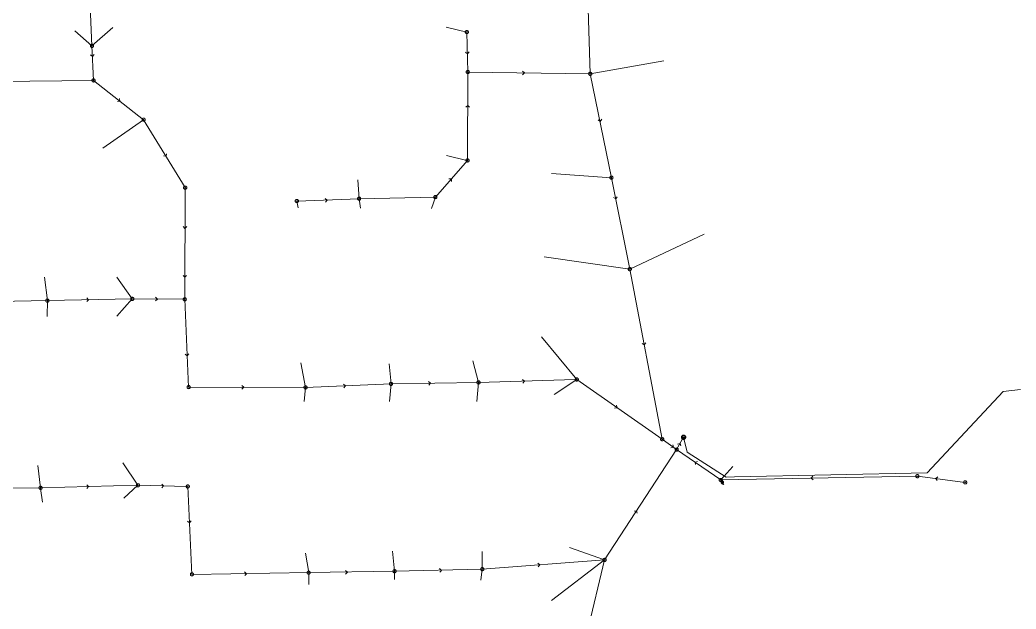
# Model space of a CAD drawing. Header units: metres. Extents: x 25504150 to 25508618, y 6694193 to 6702753.
# Drawn here: x 25505698.3 to 25505987.1, y 6701668.5 to 6701839.5 of the extents above; entities that cross this region are included whole.
import ezdxf

# ---------------------------------------------------------------- set-up
doc = ezdxf.new("R2010")
doc.units = ezdxf.units.M
for name, pattern in [('Paineviemariputket', [0]), ('Paineviemarivarusteet', [0]), ('Psewer_node', [0]), ('Sewer_node', [0]), ('Viemariputket', [0]), ('Viemarivarusteet', [0])]:
    doc.linetypes.add(name, pattern=pattern)
for name, color, linetype, lineweight in [('Paineviemariputket', 7, 'Paineviemariputket', 0), ('Paineviemarivarusteet', 7, 'Paineviemarivarusteet', 0), ('Psewer_node', 7, 'Psewer_node', 0), ('Sewer_node', 7, 'Sewer_node', 0), ('Viemariputket', 7, 'Viemariputket', 0), ('Viemarivarusteet', 7, 'Viemarivarusteet', 0)]:
    doc.layers.add(name, color=color, linetype=linetype, lineweight=lineweight)

msp = doc.modelspace()

# ---------------------------------------------------------------- linework, layer by layer
at = {"layer": 'Paineviemariputket', "color": 1, "linetype": 'Continuous', "lineweight": 15}
msp.add_polyline3d([(25505890.69, 6701718.38, 38.75), (25505891.72, 6701714.1, 0), (25505902.98, 6701706.84, 0), (25505905.48, 6701706.89, 0), (25505961.31, 6701708.05, 0), (25505983.36, 6701731.69, 0), (25505988.35, 6701732.23, 39.37)], dxfattribs=at)
at = {"layer": 'Paineviemarivarusteet', "color": 32, "true_color": 0xb46600}
msp.add_point((25505890.69, 6701718.38, 41.98), dxfattribs=at)
at = {"layer": 'Psewer_node', "color": 14, "linetype": 'Continuous', "true_color": 0xa60000}
for p, q in [((25505890.48, 6701717.81, 41.98), (25505890.3, 6701718.85, 41.98)), ((25505890.3, 6701718.85, 41.98), (25505891.29, 6701718.48, 41.98)), ((25505891.29, 6701718.48, 41.98), (25505890.48, 6701717.81, 41.98))]:
    msp.add_line(p, q, dxfattribs=at)
at = {"layer": 'Psewer_node', "color": 14, "linetype": 'Continuous', "true_color": 0xa60000, "elevation": 41.98, "flags": 128}
msp.add_lwpolyline([(25505891.3, 6701718.38), (25505891.29, 6701718.48), (25505891.27, 6701718.57), (25505891.23, 6701718.66), (25505891.18, 6701718.74), (25505891.12, 6701718.81), (25505891.05, 6701718.87), (25505890.97, 6701718.92), (25505890.88, 6701718.96), (25505890.79, 6701718.98), (25505890.69, 6701718.99), (25505890.59, 6701718.98), (25505890.5, 6701718.96), (25505890.41, 6701718.92), (25505890.33, 6701718.87), (25505890.26, 6701718.81), (25505890.2, 6701718.74), (25505890.15, 6701718.66), (25505890.11, 6701718.57), (25505890.09, 6701718.48), (25505890.08, 6701718.38), (25505890.09, 6701718.28), (25505890.11, 6701718.19), (25505890.15, 6701718.1), (25505890.2, 6701718.02), (25505890.26, 6701717.95), (25505890.33, 6701717.89), (25505890.41, 6701717.84), (25505890.5, 6701717.8), (25505890.59, 6701717.78), (25505890.69, 6701717.77), (25505890.79, 6701717.78), (25505890.88, 6701717.8), (25505890.97, 6701717.84), (25505891.05, 6701717.89), (25505891.12, 6701717.95), (25505891.18, 6701718.02), (25505891.23, 6701718.1), (25505891.27, 6701718.19), (25505891.29, 6701718.28)], close=True, dxfattribs=at)
at = {"layer": 'Sewer_node', "color": 46, "linetype": 'Continuous', "true_color": 0x7f5f00, "flags": 128}
for points, elevation in [([(25505828.31, 6701835.92), (25505828.3, 6701835.99), (25505828.29, 6701836.06), (25505828.26, 6701836.13), (25505828.22, 6701836.19), (25505828.18, 6701836.25), (25505828.12, 6701836.29), (25505828.06, 6701836.33), (25505827.99, 6701836.36), (25505827.92, 6701836.37), (25505827.85, 6701836.38), (25505827.78, 6701836.37), (25505827.71, 6701836.36), (25505827.64, 6701836.33), (25505827.58, 6701836.29), (25505827.52, 6701836.25), (25505827.48, 6701836.19), (25505827.44, 6701836.13), (25505827.41, 6701836.06), (25505827.4, 6701835.99), (25505827.39, 6701835.92), (25505827.4, 6701835.85), (25505827.41, 6701835.78), (25505827.44, 6701835.71), (25505827.48, 6701835.65), (25505827.52, 6701835.59), (25505827.58, 6701835.55), (25505827.64, 6701835.51), (25505827.71, 6701835.48), (25505827.78, 6701835.47), (25505827.85, 6701835.46), (25505827.92, 6701835.47), (25505827.99, 6701835.48), (25505828.06, 6701835.51), (25505828.12, 6701835.55), (25505828.18, 6701835.59), (25505828.22, 6701835.65), (25505828.26, 6701835.71), (25505828.29, 6701835.78), (25505828.3, 6701835.85)], 45.25), ([(25505719.64, 6701831.94), (25505719.63, 6701832.01), (25505719.62, 6701832.08), (25505719.59, 6701832.15), (25505719.55, 6701832.21), (25505719.51, 6701832.27), (25505719.45, 6701832.31), (25505719.39, 6701832.35), (25505719.32, 6701832.38), (25505719.25, 6701832.39), (25505719.18, 6701832.4), (25505719.11, 6701832.39), (25505719.04, 6701832.38), (25505718.97, 6701832.35), (25505718.91, 6701832.31), (25505718.85, 6701832.27), (25505718.81, 6701832.21), (25505718.77, 6701832.15), (25505718.74, 6701832.08), (25505718.73, 6701832.01), (25505718.72, 6701831.94), (25505718.73, 6701831.87), (25505718.74, 6701831.8), (25505718.77, 6701831.73), (25505718.81, 6701831.67), (25505718.85, 6701831.61), (25505718.91, 6701831.57), (25505718.97, 6701831.53), (25505719.04, 6701831.5), (25505719.11, 6701831.49), (25505719.18, 6701831.48), (25505719.25, 6701831.49), (25505719.32, 6701831.5), (25505719.39, 6701831.53), (25505719.45, 6701831.57), (25505719.51, 6701831.61), (25505719.55, 6701831.67), (25505719.59, 6701831.73), (25505719.62, 6701831.8), (25505719.63, 6701831.87)], 47.64), ([(25505828.58, 6701824.34), (25505828.57, 6701824.41), (25505828.56, 6701824.48), (25505828.53, 6701824.55), (25505828.49, 6701824.61), (25505828.45, 6701824.67), (25505828.39, 6701824.71), (25505828.33, 6701824.75), (25505828.26, 6701824.78), (25505828.19, 6701824.79), (25505828.12, 6701824.8), (25505828.05, 6701824.79), (25505827.98, 6701824.78), (25505827.91, 6701824.75), (25505827.85, 6701824.71), (25505827.79, 6701824.67), (25505827.75, 6701824.61), (25505827.71, 6701824.55), (25505827.68, 6701824.48), (25505827.67, 6701824.41), (25505827.66, 6701824.34), (25505827.67, 6701824.27), (25505827.68, 6701824.2), (25505827.71, 6701824.13), (25505827.75, 6701824.07), (25505827.79, 6701824.01), (25505827.85, 6701823.97), (25505827.91, 6701823.93), (25505827.98, 6701823.9), (25505828.05, 6701823.89), (25505828.12, 6701823.88), (25505828.19, 6701823.89), (25505828.26, 6701823.9), (25505828.33, 6701823.93), (25505828.39, 6701823.97), (25505828.45, 6701824.01), (25505828.49, 6701824.07), (25505828.53, 6701824.13), (25505828.56, 6701824.2), (25505828.57, 6701824.27)], 45.31), ([(25505864.1, 6701823.83), (25505864.09, 6701823.9), (25505864.08, 6701823.98), (25505864.05, 6701824.04), (25505864.01, 6701824.11), (25505863.96, 6701824.16), (25505863.91, 6701824.21), (25505863.84, 6701824.25), (25505863.78, 6701824.28), (25505863.7, 6701824.29), (25505863.63, 6701824.3), (25505863.56, 6701824.29), (25505863.48, 6701824.28), (25505863.42, 6701824.25), (25505863.35, 6701824.21), (25505863.3, 6701824.16), (25505863.25, 6701824.11), (25505863.21, 6701824.04), (25505863.18, 6701823.98), (25505863.17, 6701823.9), (25505863.16, 6701823.83), (25505863.17, 6701823.76), (25505863.18, 6701823.68), (25505863.21, 6701823.62), (25505863.25, 6701823.55), (25505863.3, 6701823.5), (25505863.35, 6701823.45), (25505863.42, 6701823.41), (25505863.48, 6701823.38), (25505863.56, 6701823.37), (25505863.63, 6701823.36), (25505863.7, 6701823.37), (25505863.78, 6701823.38), (25505863.84, 6701823.41), (25505863.91, 6701823.45), (25505863.96, 6701823.5), (25505864.01, 6701823.55), (25505864.05, 6701823.62), (25505864.08, 6701823.68), (25505864.09, 6701823.76)], 42.87), ([(25505720.09, 6701821.9), (25505720.08, 6701821.97), (25505720.07, 6701822.04), (25505720.04, 6701822.11), (25505720, 6701822.17), (25505719.96, 6701822.23), (25505719.9, 6701822.27), (25505719.84, 6701822.31), (25505719.77, 6701822.34), (25505719.7, 6701822.35), (25505719.63, 6701822.36), (25505719.56, 6701822.35), (25505719.49, 6701822.34), (25505719.42, 6701822.31), (25505719.36, 6701822.27), (25505719.3, 6701822.23), (25505719.26, 6701822.17), (25505719.22, 6701822.11), (25505719.19, 6701822.04), (25505719.18, 6701821.97), (25505719.17, 6701821.9), (25505719.18, 6701821.83), (25505719.19, 6701821.76), (25505719.22, 6701821.69), (25505719.26, 6701821.63), (25505719.3, 6701821.57), (25505719.36, 6701821.53), (25505719.42, 6701821.49), (25505719.49, 6701821.46), (25505719.56, 6701821.45), (25505719.63, 6701821.44), (25505719.7, 6701821.45), (25505719.77, 6701821.46), (25505719.84, 6701821.49), (25505719.9, 6701821.53), (25505719.96, 6701821.57), (25505720, 6701821.63), (25505720.04, 6701821.69), (25505720.07, 6701821.76), (25505720.08, 6701821.83)], 47.22), ([(25505734.62, 6701810.52), (25505734.61, 6701810.59), (25505734.6, 6701810.66), (25505734.57, 6701810.73), (25505734.53, 6701810.79), (25505734.49, 6701810.85), (25505734.43, 6701810.89), (25505734.37, 6701810.93), (25505734.3, 6701810.96), (25505734.23, 6701810.97), (25505734.16, 6701810.98), (25505734.09, 6701810.97), (25505734.02, 6701810.96), (25505733.95, 6701810.93), (25505733.89, 6701810.89), (25505733.83, 6701810.85), (25505733.79, 6701810.79), (25505733.75, 6701810.73), (25505733.72, 6701810.66), (25505733.71, 6701810.59), (25505733.7, 6701810.52), (25505733.71, 6701810.45), (25505733.72, 6701810.38), (25505733.75, 6701810.31), (25505733.79, 6701810.25), (25505733.83, 6701810.19), (25505733.89, 6701810.15), (25505733.95, 6701810.11), (25505734.02, 6701810.08), (25505734.09, 6701810.07), (25505734.16, 6701810.06), (25505734.23, 6701810.07), (25505734.3, 6701810.08), (25505734.37, 6701810.11), (25505734.43, 6701810.15), (25505734.49, 6701810.19), (25505734.53, 6701810.25), (25505734.57, 6701810.31), (25505734.6, 6701810.38), (25505734.61, 6701810.45)], 47.07), ([(25505828.52, 6701798.69), (25505828.51, 6701798.76), (25505828.5, 6701798.83), (25505828.47, 6701798.9), (25505828.43, 6701798.96), (25505828.39, 6701799.02), (25505828.33, 6701799.06), (25505828.27, 6701799.1), (25505828.2, 6701799.13), (25505828.13, 6701799.14), (25505828.06, 6701799.15), (25505827.99, 6701799.14), (25505827.92, 6701799.13), (25505827.85, 6701799.1), (25505827.79, 6701799.06), (25505827.73, 6701799.02), (25505827.69, 6701798.96), (25505827.65, 6701798.9), (25505827.62, 6701798.83), (25505827.61, 6701798.76), (25505827.6, 6701798.69), (25505827.61, 6701798.62), (25505827.62, 6701798.55), (25505827.65, 6701798.48), (25505827.69, 6701798.42), (25505827.73, 6701798.36), (25505827.79, 6701798.32), (25505827.85, 6701798.28), (25505827.92, 6701798.25), (25505827.99, 6701798.24), (25505828.06, 6701798.23), (25505828.13, 6701798.24), (25505828.2, 6701798.25), (25505828.27, 6701798.28), (25505828.33, 6701798.32), (25505828.39, 6701798.36), (25505828.43, 6701798.42), (25505828.47, 6701798.48), (25505828.5, 6701798.55), (25505828.51, 6701798.62)], 45.5), ([(25505870.22, 6701793.68), (25505870.21, 6701793.75), (25505870.2, 6701793.82), (25505870.17, 6701793.89), (25505870.13, 6701793.95), (25505870.09, 6701794.01), (25505870.03, 6701794.05), (25505869.97, 6701794.09), (25505869.9, 6701794.12), (25505869.83, 6701794.13), (25505869.76, 6701794.14), (25505869.69, 6701794.13), (25505869.62, 6701794.12), (25505869.55, 6701794.09), (25505869.49, 6701794.05), (25505869.43, 6701794.01), (25505869.39, 6701793.95), (25505869.35, 6701793.89), (25505869.32, 6701793.82), (25505869.31, 6701793.75), (25505869.3, 6701793.68), (25505869.31, 6701793.61), (25505869.32, 6701793.54), (25505869.35, 6701793.47), (25505869.39, 6701793.41), (25505869.43, 6701793.35), (25505869.49, 6701793.31), (25505869.55, 6701793.27), (25505869.62, 6701793.24), (25505869.69, 6701793.23), (25505869.76, 6701793.22), (25505869.83, 6701793.23), (25505869.9, 6701793.24), (25505869.97, 6701793.27), (25505870.03, 6701793.31), (25505870.09, 6701793.35), (25505870.13, 6701793.41), (25505870.17, 6701793.47), (25505870.2, 6701793.54), (25505870.21, 6701793.61)], 42.17), ([(25505746.68, 6701790.8), (25505746.67, 6701790.87), (25505746.66, 6701790.95), (25505746.63, 6701791.01), (25505746.59, 6701791.08), (25505746.54, 6701791.13), (25505746.49, 6701791.18), (25505746.42, 6701791.22), (25505746.36, 6701791.25), (25505746.28, 6701791.26), (25505746.21, 6701791.27), (25505746.14, 6701791.26), (25505746.06, 6701791.25), (25505746, 6701791.22), (25505745.93, 6701791.18), (25505745.88, 6701791.13), (25505745.83, 6701791.08), (25505745.79, 6701791.01), (25505745.76, 6701790.95), (25505745.75, 6701790.87), (25505745.74, 6701790.8), (25505745.75, 6701790.73), (25505745.76, 6701790.65), (25505745.79, 6701790.59), (25505745.83, 6701790.52), (25505745.88, 6701790.47), (25505745.93, 6701790.42), (25505746, 6701790.38), (25505746.06, 6701790.35), (25505746.14, 6701790.34), (25505746.21, 6701790.33), (25505746.28, 6701790.34), (25505746.36, 6701790.35), (25505746.42, 6701790.38), (25505746.49, 6701790.42), (25505746.54, 6701790.47), (25505746.59, 6701790.52), (25505746.63, 6701790.59), (25505746.66, 6701790.65), (25505746.67, 6701790.73)], 47.02), ([(25505779.03, 6701786.92), (25505779.02, 6701786.99), (25505779.01, 6701787.06), (25505778.98, 6701787.13), (25505778.94, 6701787.19), (25505778.9, 6701787.25), (25505778.84, 6701787.29), (25505778.78, 6701787.33), (25505778.71, 6701787.36), (25505778.64, 6701787.37), (25505778.57, 6701787.38), (25505778.5, 6701787.37), (25505778.43, 6701787.36), (25505778.36, 6701787.33), (25505778.3, 6701787.29), (25505778.24, 6701787.25), (25505778.2, 6701787.19), (25505778.16, 6701787.13), (25505778.13, 6701787.06), (25505778.12, 6701786.99), (25505778.11, 6701786.92), (25505778.12, 6701786.85), (25505778.13, 6701786.78), (25505778.16, 6701786.71), (25505778.2, 6701786.65), (25505778.24, 6701786.59), (25505778.3, 6701786.55), (25505778.36, 6701786.51), (25505778.43, 6701786.48), (25505778.5, 6701786.47), (25505778.57, 6701786.46), (25505778.64, 6701786.47), (25505778.71, 6701786.48), (25505778.78, 6701786.51), (25505778.84, 6701786.55), (25505778.9, 6701786.59), (25505778.94, 6701786.65), (25505778.98, 6701786.71), (25505779.01, 6701786.78), (25505779.02, 6701786.85)], 47.29), ([(25505797.08, 6701787.6), (25505797.07, 6701787.67), (25505797.06, 6701787.74), (25505797.03, 6701787.81), (25505796.99, 6701787.87), (25505796.95, 6701787.93), (25505796.89, 6701787.97), (25505796.83, 6701788.01), (25505796.76, 6701788.04), (25505796.69, 6701788.05), (25505796.62, 6701788.06), (25505796.55, 6701788.05), (25505796.48, 6701788.04), (25505796.41, 6701788.01), (25505796.35, 6701787.97), (25505796.29, 6701787.93), (25505796.25, 6701787.87), (25505796.21, 6701787.81), (25505796.18, 6701787.74), (25505796.17, 6701787.67), (25505796.16, 6701787.6), (25505796.17, 6701787.53), (25505796.18, 6701787.46), (25505796.21, 6701787.39), (25505796.25, 6701787.33), (25505796.29, 6701787.27), (25505796.35, 6701787.23), (25505796.41, 6701787.19), (25505796.48, 6701787.16), (25505796.55, 6701787.15), (25505796.62, 6701787.14), (25505796.69, 6701787.15), (25505796.76, 6701787.16), (25505796.83, 6701787.19), (25505796.89, 6701787.23), (25505796.95, 6701787.27), (25505796.99, 6701787.33), (25505797.03, 6701787.39), (25505797.06, 6701787.46), (25505797.07, 6701787.53)], 46.78), ([(25505819.18, 6701788.06), (25505819.17, 6701788.13), (25505819.16, 6701788.2), (25505819.13, 6701788.27), (25505819.09, 6701788.33), (25505819.05, 6701788.39), (25505818.99, 6701788.43), (25505818.93, 6701788.47), (25505818.86, 6701788.5), (25505818.79, 6701788.51), (25505818.72, 6701788.52), (25505818.65, 6701788.51), (25505818.58, 6701788.5), (25505818.51, 6701788.47), (25505818.45, 6701788.43), (25505818.39, 6701788.39), (25505818.35, 6701788.33), (25505818.31, 6701788.27), (25505818.28, 6701788.2), (25505818.27, 6701788.13), (25505818.26, 6701788.06), (25505818.27, 6701787.99), (25505818.28, 6701787.92), (25505818.31, 6701787.85), (25505818.35, 6701787.79), (25505818.39, 6701787.73), (25505818.45, 6701787.69), (25505818.51, 6701787.65), (25505818.58, 6701787.62), (25505818.65, 6701787.61), (25505818.72, 6701787.6), (25505818.79, 6701787.61), (25505818.86, 6701787.62), (25505818.93, 6701787.65), (25505818.99, 6701787.69), (25505819.05, 6701787.73), (25505819.09, 6701787.79), (25505819.13, 6701787.85), (25505819.16, 6701787.92), (25505819.17, 6701787.99)], 45.87), ([(25505875.56, 6701767.16), (25505875.55, 6701767.23), (25505875.54, 6701767.31), (25505875.51, 6701767.37), (25505875.47, 6701767.44), (25505875.42, 6701767.49), (25505875.37, 6701767.54), (25505875.3, 6701767.58), (25505875.24, 6701767.61), (25505875.16, 6701767.62), (25505875.09, 6701767.63), (25505875.02, 6701767.62), (25505874.94, 6701767.61), (25505874.88, 6701767.58), (25505874.81, 6701767.54), (25505874.76, 6701767.49), (25505874.71, 6701767.44), (25505874.67, 6701767.37), (25505874.64, 6701767.31), (25505874.63, 6701767.23), (25505874.62, 6701767.16), (25505874.63, 6701767.09), (25505874.64, 6701767.01), (25505874.67, 6701766.95), (25505874.71, 6701766.88), (25505874.76, 6701766.83), (25505874.81, 6701766.78), (25505874.88, 6701766.74), (25505874.94, 6701766.71), (25505875.02, 6701766.7), (25505875.09, 6701766.69), (25505875.16, 6701766.7), (25505875.24, 6701766.71), (25505875.3, 6701766.74), (25505875.37, 6701766.78), (25505875.42, 6701766.83), (25505875.47, 6701766.88), (25505875.51, 6701766.95), (25505875.54, 6701767.01), (25505875.55, 6701767.09)], 41.93), ([(25505706.72, 6701758.02), (25505706.71, 6701758.09), (25505706.7, 6701758.17), (25505706.67, 6701758.23), (25505706.63, 6701758.3), (25505706.58, 6701758.35), (25505706.53, 6701758.4), (25505706.46, 6701758.44), (25505706.4, 6701758.47), (25505706.32, 6701758.48), (25505706.25, 6701758.49), (25505706.18, 6701758.48), (25505706.1, 6701758.47), (25505706.04, 6701758.44), (25505705.97, 6701758.4), (25505705.92, 6701758.35), (25505705.87, 6701758.3), (25505705.83, 6701758.23), (25505705.8, 6701758.17), (25505705.79, 6701758.09), (25505705.78, 6701758.02), (25505705.79, 6701757.95), (25505705.8, 6701757.87), (25505705.83, 6701757.81), (25505705.87, 6701757.74), (25505705.92, 6701757.69), (25505705.97, 6701757.64), (25505706.04, 6701757.6), (25505706.1, 6701757.57), (25505706.18, 6701757.56), (25505706.25, 6701757.55), (25505706.32, 6701757.56), (25505706.4, 6701757.57), (25505706.46, 6701757.6), (25505706.53, 6701757.64), (25505706.58, 6701757.69), (25505706.63, 6701757.74), (25505706.67, 6701757.81), (25505706.7, 6701757.87), (25505706.71, 6701757.95)], 46.8), ([(25505731.33, 6701758.52), (25505731.32, 6701758.59), (25505731.31, 6701758.67), (25505731.28, 6701758.73), (25505731.24, 6701758.8), (25505731.19, 6701758.85), (25505731.14, 6701758.9), (25505731.07, 6701758.94), (25505731.01, 6701758.97), (25505730.93, 6701758.98), (25505730.86, 6701758.99), (25505730.79, 6701758.98), (25505730.71, 6701758.97), (25505730.65, 6701758.94), (25505730.58, 6701758.9), (25505730.53, 6701758.85), (25505730.48, 6701758.8), (25505730.44, 6701758.73), (25505730.41, 6701758.67), (25505730.4, 6701758.59), (25505730.39, 6701758.52), (25505730.4, 6701758.45), (25505730.41, 6701758.37), (25505730.44, 6701758.31), (25505730.48, 6701758.24), (25505730.53, 6701758.19), (25505730.58, 6701758.14), (25505730.65, 6701758.1), (25505730.71, 6701758.07), (25505730.79, 6701758.06), (25505730.86, 6701758.05), (25505730.93, 6701758.06), (25505731.01, 6701758.07), (25505731.07, 6701758.1), (25505731.14, 6701758.14), (25505731.19, 6701758.19), (25505731.24, 6701758.24), (25505731.28, 6701758.31), (25505731.31, 6701758.37), (25505731.32, 6701758.45)], 46.49), ([(25505746.54, 6701758.41), (25505746.53, 6701758.48), (25505746.52, 6701758.55), (25505746.49, 6701758.62), (25505746.45, 6701758.68), (25505746.41, 6701758.74), (25505746.35, 6701758.78), (25505746.29, 6701758.82), (25505746.22, 6701758.85), (25505746.15, 6701758.86), (25505746.08, 6701758.87), (25505746.01, 6701758.86), (25505745.94, 6701758.85), (25505745.87, 6701758.82), (25505745.81, 6701758.78), (25505745.75, 6701758.74), (25505745.71, 6701758.68), (25505745.67, 6701758.62), (25505745.64, 6701758.55), (25505745.63, 6701758.48), (25505745.62, 6701758.41), (25505745.63, 6701758.34), (25505745.64, 6701758.27), (25505745.67, 6701758.2), (25505745.71, 6701758.14), (25505745.75, 6701758.08), (25505745.81, 6701758.04), (25505745.87, 6701758), (25505745.94, 6701757.97), (25505746.01, 6701757.96), (25505746.08, 6701757.95), (25505746.15, 6701757.96), (25505746.22, 6701757.97), (25505746.29, 6701758), (25505746.35, 6701758.04), (25505746.41, 6701758.08), (25505746.45, 6701758.14), (25505746.49, 6701758.2), (25505746.52, 6701758.27), (25505746.53, 6701758.34)], 46.4), ([(25505806.33, 6701733.86), (25505806.32, 6701733.93), (25505806.31, 6701734), (25505806.28, 6701734.07), (25505806.24, 6701734.13), (25505806.2, 6701734.19), (25505806.14, 6701734.23), (25505806.08, 6701734.27), (25505806.01, 6701734.3), (25505805.94, 6701734.31), (25505805.87, 6701734.32), (25505805.8, 6701734.31), (25505805.73, 6701734.3), (25505805.66, 6701734.27), (25505805.6, 6701734.23), (25505805.54, 6701734.19), (25505805.5, 6701734.13), (25505805.46, 6701734.07), (25505805.43, 6701734), (25505805.42, 6701733.93), (25505805.41, 6701733.86), (25505805.42, 6701733.79), (25505805.43, 6701733.72), (25505805.46, 6701733.65), (25505805.5, 6701733.59), (25505805.54, 6701733.53), (25505805.6, 6701733.49), (25505805.66, 6701733.45), (25505805.73, 6701733.42), (25505805.8, 6701733.41), (25505805.87, 6701733.4), (25505805.94, 6701733.41), (25505806.01, 6701733.42), (25505806.08, 6701733.45), (25505806.14, 6701733.49), (25505806.2, 6701733.53), (25505806.24, 6701733.59), (25505806.28, 6701733.65), (25505806.31, 6701733.72), (25505806.32, 6701733.79)], 44.61), ([(25505831.71, 6701734.3), (25505831.7, 6701734.37), (25505831.69, 6701734.45), (25505831.66, 6701734.51), (25505831.62, 6701734.58), (25505831.57, 6701734.63), (25505831.52, 6701734.68), (25505831.45, 6701734.72), (25505831.39, 6701734.75), (25505831.31, 6701734.76), (25505831.24, 6701734.77), (25505831.17, 6701734.76), (25505831.09, 6701734.75), (25505831.03, 6701734.72), (25505830.96, 6701734.68), (25505830.91, 6701734.63), (25505830.86, 6701734.58), (25505830.82, 6701734.51), (25505830.79, 6701734.45), (25505830.78, 6701734.37), (25505830.77, 6701734.3), (25505830.78, 6701734.23), (25505830.79, 6701734.15), (25505830.82, 6701734.09), (25505830.86, 6701734.02), (25505830.91, 6701733.97), (25505830.96, 6701733.92), (25505831.03, 6701733.88), (25505831.09, 6701733.85), (25505831.17, 6701733.84), (25505831.24, 6701733.83), (25505831.31, 6701733.84), (25505831.39, 6701733.85), (25505831.45, 6701733.88), (25505831.52, 6701733.92), (25505831.57, 6701733.97), (25505831.62, 6701734.02), (25505831.66, 6701734.09), (25505831.69, 6701734.15), (25505831.7, 6701734.23)], 43.44), ([(25505860.18, 6701735.15), (25505860.17, 6701735.22), (25505860.16, 6701735.29), (25505860.13, 6701735.36), (25505860.09, 6701735.42), (25505860.05, 6701735.48), (25505859.99, 6701735.52), (25505859.93, 6701735.56), (25505859.86, 6701735.59), (25505859.79, 6701735.6), (25505859.72, 6701735.61), (25505859.65, 6701735.6), (25505859.58, 6701735.59), (25505859.51, 6701735.56), (25505859.45, 6701735.52), (25505859.39, 6701735.48), (25505859.35, 6701735.42), (25505859.31, 6701735.36), (25505859.28, 6701735.29), (25505859.27, 6701735.22), (25505859.26, 6701735.15), (25505859.27, 6701735.08), (25505859.28, 6701735.01), (25505859.31, 6701734.94), (25505859.35, 6701734.88), (25505859.39, 6701734.82), (25505859.45, 6701734.78), (25505859.51, 6701734.74), (25505859.58, 6701734.71), (25505859.65, 6701734.7), (25505859.72, 6701734.69), (25505859.79, 6701734.7), (25505859.86, 6701734.71), (25505859.93, 6701734.74), (25505859.99, 6701734.78), (25505860.05, 6701734.82), (25505860.09, 6701734.88), (25505860.13, 6701734.94), (25505860.16, 6701735.01), (25505860.17, 6701735.08)], 42.23), ([(25505747.66, 6701732.94), (25505747.65, 6701733.01), (25505747.64, 6701733.08), (25505747.61, 6701733.15), (25505747.57, 6701733.21), (25505747.53, 6701733.27), (25505747.47, 6701733.31), (25505747.41, 6701733.35), (25505747.34, 6701733.38), (25505747.27, 6701733.39), (25505747.2, 6701733.4), (25505747.13, 6701733.39), (25505747.06, 6701733.38), (25505746.99, 6701733.35), (25505746.93, 6701733.31), (25505746.87, 6701733.27), (25505746.83, 6701733.21), (25505746.79, 6701733.15), (25505746.76, 6701733.08), (25505746.75, 6701733.01), (25505746.74, 6701732.94), (25505746.75, 6701732.87), (25505746.76, 6701732.8), (25505746.79, 6701732.73), (25505746.83, 6701732.67), (25505746.87, 6701732.61), (25505746.93, 6701732.57), (25505746.99, 6701732.53), (25505747.06, 6701732.5), (25505747.13, 6701732.49), (25505747.2, 6701732.48), (25505747.27, 6701732.49), (25505747.34, 6701732.5), (25505747.41, 6701732.53), (25505747.47, 6701732.57), (25505747.53, 6701732.61), (25505747.57, 6701732.67), (25505747.61, 6701732.73), (25505747.64, 6701732.8), (25505747.65, 6701732.87)], 45.25), ([(25505781.55, 6701732.84), (25505781.54, 6701732.91), (25505781.53, 6701732.98), (25505781.5, 6701733.05), (25505781.46, 6701733.11), (25505781.42, 6701733.17), (25505781.36, 6701733.21), (25505781.3, 6701733.25), (25505781.23, 6701733.28), (25505781.16, 6701733.29), (25505781.09, 6701733.3), (25505781.02, 6701733.29), (25505780.95, 6701733.28), (25505780.88, 6701733.25), (25505780.82, 6701733.21), (25505780.76, 6701733.17), (25505780.72, 6701733.11), (25505780.68, 6701733.05), (25505780.65, 6701732.98), (25505780.64, 6701732.91), (25505780.63, 6701732.84), (25505780.64, 6701732.77), (25505780.65, 6701732.7), (25505780.68, 6701732.63), (25505780.72, 6701732.57), (25505780.76, 6701732.51), (25505780.82, 6701732.47), (25505780.88, 6701732.43), (25505780.95, 6701732.4), (25505781.02, 6701732.39), (25505781.09, 6701732.38), (25505781.16, 6701732.39), (25505781.23, 6701732.4), (25505781.3, 6701732.43), (25505781.36, 6701732.47), (25505781.42, 6701732.51), (25505781.46, 6701732.57), (25505781.5, 6701732.63), (25505781.53, 6701732.7), (25505781.54, 6701732.77)], 45.01), ([(25505884.94, 6701717.81), (25505884.93, 6701717.88), (25505884.92, 6701717.95), (25505884.89, 6701718.02), (25505884.85, 6701718.08), (25505884.81, 6701718.14), (25505884.75, 6701718.18), (25505884.69, 6701718.22), (25505884.62, 6701718.25), (25505884.55, 6701718.26), (25505884.48, 6701718.27), (25505884.41, 6701718.26), (25505884.34, 6701718.25), (25505884.27, 6701718.22), (25505884.21, 6701718.18), (25505884.15, 6701718.14), (25505884.11, 6701718.08), (25505884.07, 6701718.02), (25505884.04, 6701717.95), (25505884.03, 6701717.88), (25505884.02, 6701717.81), (25505884.03, 6701717.74), (25505884.04, 6701717.67), (25505884.07, 6701717.6), (25505884.11, 6701717.54), (25505884.15, 6701717.48), (25505884.21, 6701717.44), (25505884.27, 6701717.4), (25505884.34, 6701717.37), (25505884.41, 6701717.36), (25505884.48, 6701717.35), (25505884.55, 6701717.36), (25505884.62, 6701717.37), (25505884.69, 6701717.4), (25505884.75, 6701717.44), (25505884.81, 6701717.48), (25505884.85, 6701717.54), (25505884.89, 6701717.6), (25505884.92, 6701717.67), (25505884.93, 6701717.74)], 41.97), ([(25505889.12, 6701714.82), (25505889.11, 6701714.89), (25505889.1, 6701714.96), (25505889.07, 6701715.03), (25505889.03, 6701715.09), (25505888.99, 6701715.15), (25505888.93, 6701715.19), (25505888.87, 6701715.23), (25505888.8, 6701715.26), (25505888.73, 6701715.27), (25505888.66, 6701715.28), (25505888.59, 6701715.27), (25505888.52, 6701715.26), (25505888.45, 6701715.23), (25505888.39, 6701715.19), (25505888.33, 6701715.15), (25505888.29, 6701715.09), (25505888.25, 6701715.03), (25505888.22, 6701714.96), (25505888.21, 6701714.89), (25505888.2, 6701714.82), (25505888.21, 6701714.75), (25505888.22, 6701714.68), (25505888.25, 6701714.61), (25505888.29, 6701714.55), (25505888.33, 6701714.49), (25505888.39, 6701714.45), (25505888.45, 6701714.41), (25505888.52, 6701714.38), (25505888.59, 6701714.37), (25505888.66, 6701714.36), (25505888.73, 6701714.37), (25505888.8, 6701714.38), (25505888.87, 6701714.41), (25505888.93, 6701714.45), (25505888.99, 6701714.49), (25505889.03, 6701714.55), (25505889.07, 6701714.61), (25505889.1, 6701714.68), (25505889.11, 6701714.75)], 41.97), ([(25505732.98, 6701704.45), (25505732.97, 6701704.52), (25505732.96, 6701704.6), (25505732.93, 6701704.66), (25505732.89, 6701704.73), (25505732.84, 6701704.78), (25505732.79, 6701704.83), (25505732.72, 6701704.87), (25505732.66, 6701704.9), (25505732.58, 6701704.91), (25505732.51, 6701704.92), (25505732.44, 6701704.91), (25505732.36, 6701704.9), (25505732.3, 6701704.87), (25505732.23, 6701704.83), (25505732.18, 6701704.78), (25505732.13, 6701704.73), (25505732.09, 6701704.66), (25505732.06, 6701704.6), (25505732.05, 6701704.52), (25505732.04, 6701704.45), (25505732.05, 6701704.38), (25505732.06, 6701704.3), (25505732.09, 6701704.24), (25505732.13, 6701704.17), (25505732.18, 6701704.12), (25505732.23, 6701704.07), (25505732.3, 6701704.03), (25505732.36, 6701704), (25505732.44, 6701703.99), (25505732.51, 6701703.98), (25505732.58, 6701703.99), (25505732.66, 6701704), (25505732.72, 6701704.03), (25505732.79, 6701704.07), (25505732.84, 6701704.12), (25505732.89, 6701704.17), (25505732.93, 6701704.24), (25505732.96, 6701704.3), (25505732.97, 6701704.38)], 44.24), ([(25505901.93, 6701705.99), (25505901.92, 6701706.06), (25505901.91, 6701706.13), (25505901.88, 6701706.2), (25505901.84, 6701706.26), (25505901.8, 6701706.32), (25505901.74, 6701706.36), (25505901.68, 6701706.4), (25505901.61, 6701706.43), (25505901.54, 6701706.44), (25505901.47, 6701706.45), (25505901.4, 6701706.44), (25505901.33, 6701706.43), (25505901.26, 6701706.4), (25505901.2, 6701706.36), (25505901.14, 6701706.32), (25505901.1, 6701706.26), (25505901.06, 6701706.2), (25505901.03, 6701706.13), (25505901.02, 6701706.06), (25505901.01, 6701705.99), (25505901.02, 6701705.92), (25505901.03, 6701705.85), (25505901.06, 6701705.78), (25505901.1, 6701705.72), (25505901.14, 6701705.66), (25505901.2, 6701705.62), (25505901.26, 6701705.58), (25505901.33, 6701705.55), (25505901.4, 6701705.54), (25505901.47, 6701705.53), (25505901.54, 6701705.54), (25505901.61, 6701705.55), (25505901.68, 6701705.58), (25505901.74, 6701705.62), (25505901.8, 6701705.66), (25505901.84, 6701705.72), (25505901.88, 6701705.78), (25505901.91, 6701705.85), (25505901.92, 6701705.92)], 41.79), ([(25505958.92, 6701707.1), (25505958.91, 6701707.17), (25505958.9, 6701707.24), (25505958.87, 6701707.31), (25505958.83, 6701707.37), (25505958.79, 6701707.43), (25505958.73, 6701707.47), (25505958.67, 6701707.51), (25505958.6, 6701707.54), (25505958.53, 6701707.55), (25505958.46, 6701707.56), (25505958.39, 6701707.55), (25505958.32, 6701707.54), (25505958.25, 6701707.51), (25505958.19, 6701707.47), (25505958.13, 6701707.43), (25505958.09, 6701707.37), (25505958.05, 6701707.31), (25505958.02, 6701707.24), (25505958.01, 6701707.17), (25505958, 6701707.1), (25505958.01, 6701707.03), (25505958.02, 6701706.96), (25505958.05, 6701706.89), (25505958.09, 6701706.83), (25505958.13, 6701706.77), (25505958.19, 6701706.73), (25505958.25, 6701706.69), (25505958.32, 6701706.66), (25505958.39, 6701706.65), (25505958.46, 6701706.64), (25505958.53, 6701706.65), (25505958.6, 6701706.66), (25505958.67, 6701706.69), (25505958.73, 6701706.73), (25505958.79, 6701706.77), (25505958.83, 6701706.83), (25505958.87, 6701706.89), (25505958.9, 6701706.96), (25505958.91, 6701707.03)], 41.45), ([(25505972.79, 6701705.29), (25505972.78, 6701705.36), (25505972.77, 6701705.43), (25505972.74, 6701705.5), (25505972.7, 6701705.56), (25505972.66, 6701705.62), (25505972.6, 6701705.66), (25505972.54, 6701705.7), (25505972.47, 6701705.73), (25505972.4, 6701705.74), (25505972.33, 6701705.75), (25505972.26, 6701705.74), (25505972.19, 6701705.73), (25505972.12, 6701705.7), (25505972.06, 6701705.66), (25505972, 6701705.62), (25505971.96, 6701705.56), (25505971.92, 6701705.5), (25505971.89, 6701705.43), (25505971.88, 6701705.36), (25505971.87, 6701705.29), (25505971.88, 6701705.22), (25505971.89, 6701705.15), (25505971.92, 6701705.08), (25505971.96, 6701705.02), (25505972, 6701704.96), (25505972.06, 6701704.92), (25505972.12, 6701704.88), (25505972.19, 6701704.85), (25505972.26, 6701704.84), (25505972.33, 6701704.83), (25505972.4, 6701704.84), (25505972.47, 6701704.85), (25505972.54, 6701704.88), (25505972.6, 6701704.92), (25505972.66, 6701704.96), (25505972.7, 6701705.02), (25505972.74, 6701705.08), (25505972.77, 6701705.15), (25505972.78, 6701705.22)], 41.95), ([(25505704.74, 6701703.71), (25505704.73, 6701703.78), (25505704.72, 6701703.85), (25505704.69, 6701703.92), (25505704.65, 6701703.98), (25505704.61, 6701704.04), (25505704.55, 6701704.08), (25505704.49, 6701704.12), (25505704.42, 6701704.15), (25505704.35, 6701704.16), (25505704.28, 6701704.17), (25505704.21, 6701704.16), (25505704.14, 6701704.15), (25505704.07, 6701704.12), (25505704.01, 6701704.08), (25505703.95, 6701704.04), (25505703.91, 6701703.98), (25505703.87, 6701703.92), (25505703.84, 6701703.85), (25505703.83, 6701703.78), (25505703.82, 6701703.71), (25505703.83, 6701703.64), (25505703.84, 6701703.57), (25505703.87, 6701703.5), (25505703.91, 6701703.44), (25505703.95, 6701703.38), (25505704.01, 6701703.34), (25505704.07, 6701703.3), (25505704.14, 6701703.27), (25505704.21, 6701703.26), (25505704.28, 6701703.25), (25505704.35, 6701703.26), (25505704.42, 6701703.27), (25505704.49, 6701703.3), (25505704.55, 6701703.34), (25505704.61, 6701703.38), (25505704.65, 6701703.44), (25505704.69, 6701703.5), (25505704.72, 6701703.57), (25505704.73, 6701703.64)], 44.76), ([(25505747.42, 6701704.11), (25505747.41, 6701704.18), (25505747.4, 6701704.25), (25505747.37, 6701704.32), (25505747.33, 6701704.38), (25505747.29, 6701704.44), (25505747.23, 6701704.48), (25505747.17, 6701704.52), (25505747.1, 6701704.55), (25505747.03, 6701704.56), (25505746.96, 6701704.57), (25505746.89, 6701704.56), (25505746.82, 6701704.55), (25505746.75, 6701704.52), (25505746.69, 6701704.48), (25505746.63, 6701704.44), (25505746.59, 6701704.38), (25505746.55, 6701704.32), (25505746.52, 6701704.25), (25505746.51, 6701704.18), (25505746.5, 6701704.11), (25505746.51, 6701704.04), (25505746.52, 6701703.97), (25505746.55, 6701703.9), (25505746.59, 6701703.84), (25505746.63, 6701703.78), (25505746.69, 6701703.74), (25505746.75, 6701703.7), (25505746.82, 6701703.67), (25505746.89, 6701703.66), (25505746.96, 6701703.65), (25505747.03, 6701703.66), (25505747.1, 6701703.67), (25505747.17, 6701703.7), (25505747.23, 6701703.74), (25505747.29, 6701703.78), (25505747.33, 6701703.84), (25505747.37, 6701703.9), (25505747.4, 6701703.97), (25505747.41, 6701704.04)], 44.03), ([(25505868.24, 6701682.8), (25505868.23, 6701682.87), (25505868.22, 6701682.95), (25505868.19, 6701683.01), (25505868.15, 6701683.08), (25505868.1, 6701683.13), (25505868.05, 6701683.18), (25505867.98, 6701683.22), (25505867.92, 6701683.25), (25505867.84, 6701683.26), (25505867.77, 6701683.27), (25505867.7, 6701683.26), (25505867.62, 6701683.25), (25505867.56, 6701683.22), (25505867.49, 6701683.18), (25505867.44, 6701683.13), (25505867.39, 6701683.08), (25505867.35, 6701683.01), (25505867.32, 6701682.95), (25505867.31, 6701682.87), (25505867.3, 6701682.8), (25505867.31, 6701682.73), (25505867.32, 6701682.65), (25505867.35, 6701682.59), (25505867.39, 6701682.52), (25505867.44, 6701682.47), (25505867.49, 6701682.42), (25505867.56, 6701682.38), (25505867.62, 6701682.35), (25505867.7, 6701682.34), (25505867.77, 6701682.33), (25505867.84, 6701682.34), (25505867.92, 6701682.35), (25505867.98, 6701682.38), (25505868.05, 6701682.42), (25505868.1, 6701682.47), (25505868.15, 6701682.52), (25505868.19, 6701682.59), (25505868.22, 6701682.65), (25505868.23, 6701682.73)], 42.43), ([(25505748.62, 6701678.62), (25505748.61, 6701678.69), (25505748.6, 6701678.76), (25505748.57, 6701678.83), (25505748.53, 6701678.89), (25505748.49, 6701678.95), (25505748.43, 6701678.99), (25505748.37, 6701679.03), (25505748.3, 6701679.06), (25505748.23, 6701679.07), (25505748.16, 6701679.08), (25505748.09, 6701679.07), (25505748.02, 6701679.06), (25505747.95, 6701679.03), (25505747.89, 6701678.99), (25505747.83, 6701678.95), (25505747.79, 6701678.89), (25505747.75, 6701678.83), (25505747.72, 6701678.76), (25505747.71, 6701678.69), (25505747.7, 6701678.62), (25505747.71, 6701678.55), (25505747.72, 6701678.48), (25505747.75, 6701678.41), (25505747.79, 6701678.35), (25505747.83, 6701678.29), (25505747.89, 6701678.25), (25505747.95, 6701678.21), (25505748.02, 6701678.18), (25505748.09, 6701678.17), (25505748.16, 6701678.16), (25505748.23, 6701678.17), (25505748.3, 6701678.18), (25505748.37, 6701678.21), (25505748.43, 6701678.25), (25505748.49, 6701678.29), (25505748.53, 6701678.35), (25505748.57, 6701678.41), (25505748.6, 6701678.48), (25505748.61, 6701678.55)], 43.03), ([(25505782.46, 6701679.11), (25505782.45, 6701679.18), (25505782.44, 6701679.25), (25505782.41, 6701679.32), (25505782.37, 6701679.38), (25505782.33, 6701679.44), (25505782.27, 6701679.48), (25505782.21, 6701679.52), (25505782.14, 6701679.55), (25505782.07, 6701679.56), (25505782, 6701679.57), (25505781.93, 6701679.56), (25505781.86, 6701679.55), (25505781.79, 6701679.52), (25505781.73, 6701679.48), (25505781.67, 6701679.44), (25505781.63, 6701679.38), (25505781.59, 6701679.32), (25505781.56, 6701679.25), (25505781.55, 6701679.18), (25505781.54, 6701679.11), (25505781.55, 6701679.04), (25505781.56, 6701678.97), (25505781.59, 6701678.9), (25505781.63, 6701678.84), (25505781.67, 6701678.78), (25505781.73, 6701678.74), (25505781.79, 6701678.7), (25505781.86, 6701678.67), (25505781.93, 6701678.66), (25505782, 6701678.65), (25505782.07, 6701678.66), (25505782.14, 6701678.67), (25505782.21, 6701678.7), (25505782.27, 6701678.74), (25505782.33, 6701678.78), (25505782.37, 6701678.84), (25505782.41, 6701678.9), (25505782.44, 6701678.97), (25505782.45, 6701679.04)], 43.09), ([(25505807.36, 6701679.53), (25505807.35, 6701679.6), (25505807.34, 6701679.67), (25505807.31, 6701679.74), (25505807.27, 6701679.8), (25505807.23, 6701679.86), (25505807.17, 6701679.9), (25505807.11, 6701679.94), (25505807.04, 6701679.97), (25505806.97, 6701679.98), (25505806.9, 6701679.99), (25505806.83, 6701679.98), (25505806.76, 6701679.97), (25505806.69, 6701679.94), (25505806.63, 6701679.9), (25505806.57, 6701679.86), (25505806.53, 6701679.8), (25505806.49, 6701679.74), (25505806.46, 6701679.67), (25505806.45, 6701679.6), (25505806.44, 6701679.53), (25505806.45, 6701679.46), (25505806.46, 6701679.39), (25505806.49, 6701679.32), (25505806.53, 6701679.26), (25505806.57, 6701679.2), (25505806.63, 6701679.16), (25505806.69, 6701679.12), (25505806.76, 6701679.09), (25505806.83, 6701679.08), (25505806.9, 6701679.07), (25505806.97, 6701679.08), (25505807.04, 6701679.09), (25505807.11, 6701679.12), (25505807.17, 6701679.16), (25505807.23, 6701679.2), (25505807.27, 6701679.26), (25505807.31, 6701679.32), (25505807.34, 6701679.39), (25505807.35, 6701679.46)], 42.89), ([(25505832.78, 6701680.13), (25505832.77, 6701680.2), (25505832.76, 6701680.27), (25505832.73, 6701680.34), (25505832.69, 6701680.4), (25505832.65, 6701680.46), (25505832.59, 6701680.5), (25505832.53, 6701680.54), (25505832.46, 6701680.57), (25505832.39, 6701680.58), (25505832.32, 6701680.59), (25505832.25, 6701680.58), (25505832.18, 6701680.57), (25505832.11, 6701680.54), (25505832.05, 6701680.5), (25505831.99, 6701680.46), (25505831.95, 6701680.4), (25505831.91, 6701680.34), (25505831.88, 6701680.27), (25505831.87, 6701680.2), (25505831.86, 6701680.13), (25505831.87, 6701680.06), (25505831.88, 6701679.99), (25505831.91, 6701679.92), (25505831.95, 6701679.86), (25505831.99, 6701679.8), (25505832.05, 6701679.76), (25505832.11, 6701679.72), (25505832.18, 6701679.69), (25505832.25, 6701679.68), (25505832.32, 6701679.67), (25505832.39, 6701679.68), (25505832.46, 6701679.69), (25505832.53, 6701679.72), (25505832.59, 6701679.76), (25505832.65, 6701679.8), (25505832.69, 6701679.86), (25505832.73, 6701679.92), (25505832.76, 6701679.99), (25505832.77, 6701680.06)], 42.69)]:
    msp.add_lwpolyline(points, close=True, dxfattribs=dict(at, elevation=elevation))
for points in [[(25505718.76, 6701829.33), (25505719.32, 6701828.83), (25505719.82, 6701829.38)], [(25505827.45, 6701830.15), (25505828, 6701829.65), (25505828.51, 6701830.19)], [(25505844, 6701823.56), (25505844.53, 6701824.09), (25505844, 6701824.62)], [(25505726.54, 6701815.79), (25505727.29, 6701815.91), (25505727.18, 6701816.64)], [(25505828.63, 6701814.13), (25505828.1, 6701814.66), (25505827.57, 6701814.13)], [(25505865.9, 6701810.44), (25505866.54, 6701810.03), (25505866.94, 6701810.66)], [(25505739.92, 6701800.05), (25505740.66, 6701799.89), (25505740.82, 6701800.61)], [(25505823.43, 6701792.62), (25505823.38, 6701793.37), (25505822.64, 6701793.32)], [(25505786.87, 6701786.61), (25505787.37, 6701787.17), (25505786.82, 6701787.67)], [(25505870.37, 6701787.96), (25505871.01, 6701787.56), (25505871.41, 6701788.18)], [(25505745.59, 6701779.51), (25505746.14, 6701778.99), (25505746.65, 6701779.53)], [(25505745.57, 6701765.32), (25505746.12, 6701764.8), (25505746.63, 6701765.34)], [(25505717.72, 6701757.73), (25505718.22, 6701758.28), (25505717.68, 6701758.79)], [(25505737.61, 6701757.92), (25505738.13, 6701758.46), (25505737.6, 6701758.98)], [(25505878.67, 6701745.58), (25505879.3, 6701745.18), (25505879.7, 6701745.8)], [(25505746.2, 6701742.53), (25505746.76, 6701742.04), (25505747.26, 6701742.59)], [(25505792.2, 6701732.74), (25505792.69, 6701733.3), (25505792.14, 6701733.8)], [(25505816.82, 6701733.49), (25505817.32, 6701734.04), (25505816.78, 6701734.55)], [(25505844.04, 6701734.12), (25505844.54, 6701734.68), (25505843.99, 6701735.18)], [(25505762.66, 6701732.38), (25505763.18, 6701732.93), (25505762.64, 6701733.44)], [(25505870.67, 6701726.81), (25505871.41, 6701726.97), (25505871.27, 6701727.69)], [(25505889.88, 6701715.88), (25505889.67, 6701716.6), (25505888.95, 6701716.4)], [(25505886.99, 6701715.36), (25505887.73, 6701715.5), (25505887.6, 6701716.23)], [(25505894.74, 6701711.34), (25505894, 6701711.18), (25505894.15, 6701710.46)], [(25505928.18, 6701707.06), (25505927.68, 6701706.5), (25505928.22, 6701706)], [(25505964.35, 6701706.86), (25505963.77, 6701706.39), (25505964.22, 6701705.8)], [(25505717.72, 6701703.52), (25505718.22, 6701704.08), (25505717.68, 6701704.58)], [(25505739.43, 6701703.76), (25505739.96, 6701704.28), (25505739.45, 6701704.82)], [(25505877.24, 6701696.36), (25505877.07, 6701697.09), (25505876.34, 6701696.92)], [(25505746.85, 6701694.08), (25505747.42, 6701693.59), (25505747.91, 6701694.14)], [(25505848.54, 6701680.76), (25505849.02, 6701681.34), (25505848.45, 6701681.82)], [(25505763.45, 6701678.25), (25505763.96, 6701678.81), (25505763.41, 6701679.31)], [(25505792.7, 6701678.71), (25505793.21, 6701679.26), (25505792.66, 6701679.77)], [(25505819.98, 6701679.22), (25505820.48, 6701679.77), (25505819.94, 6701680.28)]]:
    msp.add_lwpolyline(points, dxfattribs=at)
at = {"layer": 'Viemariputket', "color": 1, "linetype": 'Continuous', "lineweight": 15}
for p, q in [((25505719.18, 6701831.94), (25505718.1, 6701857.92)), ((25505862.58, 6701855.88), (25505863.63, 6701823.83)), ((25505719.18, 6701831.94), (25505714.17, 6701836.29)), ((25505719.18, 6701831.94), (25505725.21, 6701837.21)), ((25505827.85, 6701835.92), (25505821.84, 6701837.34)), ((25505827.85, 6701835.92, 43.26), (25505828.12, 6701824.34, 43.18)), ((25505719.63, 6701821.9), (25505719.18, 6701831.94)), ((25505884.95, 6701827.59), (25505863.63, 6701823.83)), ((25505828.06, 6701798.69), (25505828.12, 6701824.34)), ((25505828.12, 6701824.34), (25505863.63, 6701823.83)), ((25505863.63, 6701823.83), (25505869.76, 6701793.68)), ((25505664.1, 6701821.28, 42.98), (25505719.63, 6701821.9, 42.66)), ((25505719.63, 6701821.9), (25505734.16, 6701810.52)), ((25505722.32, 6701802.26), (25505734.16, 6701810.52)), ((25505734.16, 6701810.52), (25505746.21, 6701790.8)), ((25505818.72, 6701788.06), (25505828.06, 6701798.69)), ((25505821.91, 6701800.13), (25505827.84, 6701798.7)), ((25505852.39, 6701794.93), (25505869.76, 6701793.68)), ((25505796.27, 6701793.08), (25505796.62, 6701787.6)), ((25505875.09, 6701767.16), (25505869.76, 6701793.68)), ((25505746.21, 6701790.8), (25505746.08, 6701758.41)), ((25505778.57, 6701786.92), (25505796.62, 6701787.6)), ((25505778.57, 6701786.92), (25505778.93, 6701784.95)), ((25505796.62, 6701787.6), (25505818.72, 6701788.06)), ((25505796.62, 6701787.6), (25505797, 6701784.8)), ((25505818.72, 6701788.06), (25505817.65, 6701784.72)), ((25505875.09, 6701767.16), (25505896.64, 6701777.33)), ((25505850.31, 6701770.71), (25505875.09, 6701767.16)), ((25505875.09, 6701767.16), (25505884.48, 6701717.81)), ((25505705.45, 6701764.82), (25505706.25, 6701758.02)), ((25505730.86, 6701758.52), (25505726.38, 6701764.86)), ((25505706.25, 6701758.02, 0.32), (25505681.78, 6701757.66, 44.88)), ((25505706.15, 6701753.43), (25505706.25, 6701758.02)), ((25505730.86, 6701758.52), (25505706.25, 6701758.02)), ((25505730.86, 6701758.52), (25505726.42, 6701753.47)), ((25505746.08, 6701758.41), (25505730.86, 6701758.52)), ((25505747.2, 6701732.94), (25505746.08, 6701758.41)), ((25505849.53, 6701747.54), (25505859.72, 6701735.15)), ((25505779.69, 6701739.99), (25505781.09, 6701732.84)), ((25505805.29, 6701739.65, 41.91), (25505805.87, 6701733.86, 41.84)), ((25505831.24, 6701734.3), (25505829.56, 6701740.55)), ((25505781.09, 6701732.84, 41.96), (25505805.87, 6701733.86, 41.73)), ((25505805.87, 6701733.86, 41.84), (25505805.47, 6701728.75, 41.91)), ((25505831.24, 6701734.3, 41.3), (25505805.87, 6701733.86, 41.73)), ((25505831.24, 6701734.3), (25505830.75, 6701728.75)), ((25505831.24, 6701734.3), (25505859.28, 6701735.15)), ((25505859.72, 6701735.15), (25505853.14, 6701730.81)), ((25505859.72, 6701735.15), (25505884.48, 6701717.81)), ((25505747.2, 6701732.94), (25505781.09, 6701732.84)), ((25505781.09, 6701732.84), (25505780.7, 6701728.79)), ((25505884.48, 6701717.81), (25505888.66, 6701714.82)), ((25505888.66, 6701714.82, 38.34), (25505890.69, 6701718.38, 38.27)), ((25505867.77, 6701682.8), (25505888.66, 6701714.82)), ((25505901.47, 6701705.99), (25505888.66, 6701714.82)), ((25505728.16, 6701710.95), (25505732.51, 6701704.45, 42.08)), ((25505704.28, 6701703.71), (25505703.44, 6701710.24)), ((25505901.47, 6701705.99, 38.45), (25505904.94, 6701709.87)), ((25505958.46, 6701707.1), (25505901.47, 6701705.99)), ((25505901.47, 6701705.99), (25505901.93, 6701705.27)), ((25505901.93, 6701705.27), (25505902.38, 6701704.56)), ((25505958.46, 6701707.1), (25505972.33, 6701705.29)), ((25505704.28, 6701703.71), (25505681.2, 6701703.47)), ((25505732.51, 6701704.45, 42.02), (25505704.28, 6701703.71)), ((25505704.28, 6701703.49), (25505704.8, 6701699.58)), ((25505732.51, 6701704.45, 42.06), (25505728.45, 6701700.73)), ((25505732.51, 6701704.45, 42.03), (25505746.71, 6701704.11)), ((25505748.16, 6701678.62), (25505746.96, 6701704.11)), ((25505782, 6701679.11), (25505781.09, 6701684.74)), ((25505806.28, 6701685.37), (25505806.9, 6701679.53)), ((25505832.26, 6701685.29), (25505832.32, 6701680.13)), ((25505867.77, 6701682.8), (25505857.62, 6701686.38)), ((25505832.32, 6701680.13), (25505867.77, 6701682.8)), ((25505852.39, 6701670.99), (25505867.77, 6701682.8)), ((25505867.77, 6701682.8), (25505858, 6701641.86)), ((25505748.16, 6701678.62), (25505782, 6701679.11)), ((25505782, 6701679.11), (25505806.9, 6701679.53)), ((25505782, 6701679.11), (25505782, 6701675.71)), ((25505806.9, 6701679.53), (25505806.85, 6701677.12)), ((25505806.9, 6701679.53), (25505832.32, 6701680.13)), ((25505832.32, 6701680.13), (25505831.91, 6701676.9))]:
    msp.add_line(p, q, dxfattribs=at)
at = {"layer": 'Viemarivarusteet', "color": 2, "linetype": 'Continuous', "lineweight": 25, "elevation": 41.29, "flags": 128}
msp.add_lwpolyline([(25505902.29, 6701705.28), (25505902.29, 6701705.34), (25505902.27, 6701705.39), (25505902.25, 6701705.44), (25505902.22, 6701705.49), (25505902.18, 6701705.53), (25505902.14, 6701705.57), (25505902.09, 6701705.6), (25505902.04, 6701705.62), (25505901.99, 6701705.64), (25505901.93, 6701705.64), (25505901.87, 6701705.64), (25505901.82, 6701705.62), (25505901.77, 6701705.6), (25505901.72, 6701705.57), (25505901.68, 6701705.53), (25505901.64, 6701705.49), (25505901.61, 6701705.44), (25505901.59, 6701705.39), (25505901.57, 6701705.34), (25505901.57, 6701705.28), (25505901.57, 6701705.22), (25505901.59, 6701705.17), (25505901.61, 6701705.12), (25505901.64, 6701705.07), (25505901.68, 6701705.03), (25505901.72, 6701704.99), (25505901.77, 6701704.96), (25505901.82, 6701704.94), (25505901.87, 6701704.92), (25505901.93, 6701704.92), (25505901.99, 6701704.92), (25505902.04, 6701704.94), (25505902.09, 6701704.96), (25505902.14, 6701704.99), (25505902.18, 6701705.03), (25505902.22, 6701705.07), (25505902.25, 6701705.12), (25505902.27, 6701705.17), (25505902.29, 6701705.22)], close=True, dxfattribs=at)
at = {"layer": 'Viemarivarusteet', "color": 1}
for p in [(25505827.85, 6701835.92, 45.25), (25505719.18, 6701831.94, 47.64), (25505828.12, 6701824.34, 45.31), (25505863.63, 6701823.83, 42.87), (25505719.63, 6701821.9, 47.22), (25505734.16, 6701810.52, 47.07), (25505828.06, 6701798.69, 45.5), (25505869.76, 6701793.68, 42.17), (25505746.21, 6701790.8, 47.02), (25505778.57, 6701786.92, 47.29), (25505796.62, 6701787.6, 46.78), (25505818.72, 6701788.06, 45.87), (25505875.09, 6701767.16, 41.93), (25505706.25, 6701758.02, 46.8), (25505730.86, 6701758.52, 46.49), (25505746.08, 6701758.41, 46.4), (25505805.87, 6701733.86, 44.61), (25505831.24, 6701734.3, 43.44), (25505859.72, 6701735.15, 42.23), (25505747.2, 6701732.94, 45.25), (25505781.09, 6701732.84, 45.01), (25505884.48, 6701717.81, 41.97), (25505888.66, 6701714.82, 41.97), (25505901.47, 6701705.99, 41.79), (25505958.46, 6701707.1, 41.45), (25505972.33, 6701705.29, 41.95), (25505704.28, 6701703.71, 44.76), (25505732.51, 6701704.45, 44.24), (25505746.96, 6701704.11, 44.03), (25505867.77, 6701682.8, 42.43), (25505782, 6701679.11, 43.09), (25505806.9, 6701679.53, 42.89), (25505832.32, 6701680.13, 42.69), (25505748.16, 6701678.62, 43.03)]:
    msp.add_point(p, dxfattribs=at)
at = {"layer": 'Viemarivarusteet', "color": 28, "true_color": 0x0a0a0a}
msp.add_point((25505901.93, 6701705.28, 41.29), dxfattribs=at)

doc.saveas('drawing.dxf')
